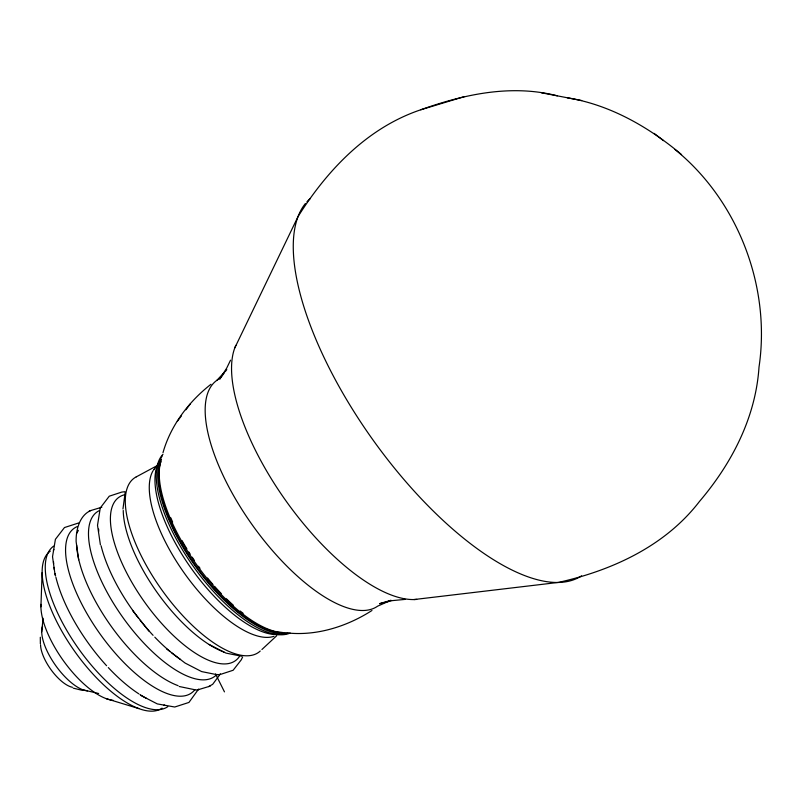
<?xml version="1.0" encoding="UTF-8"?>
<svg xmlns="http://www.w3.org/2000/svg" width="802" height="802" viewBox="0 0 802 802"><rect width="100%" height="100%" fill="white"/><g stroke="black" fill="none" stroke-linecap="round" stroke-linejoin="round"><path stroke-width="1.2" d="M40.912 606.813L42.125 572.608M41.714 631.886L43.087 618.222M40.311 637.239L40.371 643.806M125.152 492.588L122.957 509.009M162.986 452.679C170.676 425.461 188.821 401.531 210.966 384.278M242.645 656.938L241.242 659.866L233.131 670.261L220.56 674.382L217.342 674.763L201.623 671.585L185.082 663.053L166.555 648.858M198.545 689.139L188.931 702.442L174.746 707.013L157.312 703.915L140.661 695.334M77.884 531.425L78.335 530.333M230.545 360.178L226.745 368.028L219.708 379.115L223.958 373.401M234.826 347.827L298.013 216.61C327.316 170.014 367.406 127.708 420.779 109.774C464.298 94.185 511.556 84.06 557.35 95.819M53.353 550.413L53.955 549.56M220.43 673.86L212.68 684.317L208.63 686.592M154.255 469.17L153.763 469.842L158.535 463.416M225.372 371.496L226.786 369.592M185.904 409.802L190.214 404.007M177.352 421.301L181.533 415.707M76.591 533.41L77.303 532.458M225.402 371.196L216.921 380.288M276.69 635.745L261.913 649.51M371.958 610.492C346.494 626.843 315.106 636.648 284.72 632.638A110.024 43.699 54.5 0 1 196.57 564.628A110.024 43.699 54.5 0 1 161.483 459.466M136.3 476.849L156.049 466.223M90.826 510.513C79.318 515.465 75.819 530.423 76.13 541.661L78.666 559.796M390.063 600.678L377.652 606.152A138.606 55.047 54.5 0 1 250.595 522.533A138.606 55.047 54.5 0 1 218.796 379.115M464.428 96.581L420.779 109.774M179.187 686.492L196.119 690.001L199.076 689.449M89.313 510.974L101.834 507.215M390.935 600.257L379.526 603.685L392.268 600.628L405.261 599.375M197.623 689.89L210.144 686.131M163.608 705.349L164.61 705.058M78.656 522.964L64.471 527.546L55.408 539.315L52.531 556.688L55.117 575.114M413.962 599.555L558.352 582.432C612.137 570.392 665.179 546.112 699.494 501.43C731.795 463.436 755.684 417.541 759.013 367.055C770.963 286.785 738.161 200.711 674.983 149.483M125.052 491.696L121.834 492.067L109.262 496.197L100.26 507.967L97.513 525.29L100.39 544.758M567.425 97.834C610.011 104.761 648.918 127.077 681.56 154.606M541.4 92.781L581.711 100.541M241.613 656.236L225.984 653.099L209.041 644.427M82.476 690.392L73.253 688.156M82.937 689.82L98.676 693.499M106.285 698.672L138.906 708.597M654.121 133.383L663.465 140.641M132.51 610.382L148.961 631.124M215.537 673.991L224.47 691.875M194.806 689.81A101.112 40.16 54.5 0 1 100.721 634.893A101.112 40.16 54.5 0 1 77.223 526.593M216.941 674.362A101.112 40.16 54.5 0 1 123.638 618.532A101.112 40.16 54.5 0 1 99.057 510.734M239.367 656.597A100.33 39.849 54.5 0 1 143.588 600.688A100.33 39.849 54.5 0 1 125.473 494.553M260.229 651.034A107.037 42.516 54.5 0 1 161.603 589.6A107.037 42.516 54.5 0 1 136.27 476.849M162.064 708.146A96.37 38.275 54.5 0 1 74.837 651.585A96.37 38.275 54.5 0 1 50.315 551.114M167.808 706.642A98.476 39.118 54.5 0 1 78.666 648.838A98.476 39.118 54.5 0 1 53.614 546.162M273.953 636.317A103.659 41.173 54.5 0 1 186.214 575.766A103.659 41.173 54.5 0 1 153.122 470.634M279.557 634.402A107.037 42.516 54.5 0 1 191.287 568.418A107.037 42.516 54.5 0 1 158.154 463.807M290.164 633.029A110.024 43.699 54.5 0 1 193.573 566.763A110.024 43.699 54.5 0 1 162.976 454.293M288.209 633.139A110.024 43.699 54.5 0 1 195.006 565.741A110.024 43.699 54.5 0 1 162.194 456.067M416.669 599.405A159.929 63.518 54.5 0 1 285.823 500.689A159.929 63.518 54.5 0 1 235.868 345.351M581.57 575.826A232.42 92.31 54.5 0 1 378.945 448.138A232.42 92.31 54.5 0 1 305.382 203.558M306.935 201.773A232.42 92.31 54.5 0 1 310.284 198.545M72.441 687.284A29.614 11.759 54.5 0 1 51.769 670.723A29.614 11.759 54.5 0 1 40.571 644.888M87.518 690.873A41.052 16.301 54.5 0 1 55.037 664.647A41.052 16.301 54.5 0 1 42.556 626.282M113.132 700.316A65.092 25.854 54.5 0 1 65.533 663.615A65.092 25.854 54.5 0 1 40.972 604.337M282.414 632.437A108.46 43.077 54.5 0 1 195.518 565.39A108.46 43.077 54.5 0 1 160.931 461.711M146.576 698.412A101.112 40.16 54.5 0 1 139.949 694.572M138.826 693.85A101.112 40.16 54.5 0 1 108.31 667.585M106.586 665.72A101.112 40.16 54.5 0 1 55.919 577.35M55.619 576.067A101.112 40.16 54.5 0 1 55.067 573.53M54.376 569.801A101.112 40.16 54.5 0 1 54.025 567.385M53.644 563.886A101.112 40.16 54.5 0 1 53.493 561.641M178.094 685.66A101.112 40.16 54.5 0 1 76.621 545.129M223.999 652.066A100.33 39.849 54.5 0 1 123.237 510.483M180.56 659.515A100.33 39.849 54.5 0 1 171.919 653.028M169.984 651.424A100.33 39.849 54.5 0 1 154.806 637.149M153.082 635.324A100.33 39.849 54.5 0 1 140.15 620.267M138.616 618.292A100.33 39.849 54.5 0 1 101.092 545.791M98.746 531.305A100.33 39.849 54.5 0 1 98.636 529.119M243.146 613.34A108.46 43.077 54.5 0 1 240.179 611.014M233.252 605.149A108.46 43.077 54.5 0 1 226.405 598.763M221.272 593.58A108.46 43.077 54.5 0 1 214.555 586.302M212.981 584.508A108.46 43.077 54.5 0 1 207.517 577.991M199.959 568.237A108.46 43.077 54.5 0 1 198.505 566.262M194.274 560.247A108.46 43.077 54.5 0 1 192.199 557.179M190.174 554.082A108.46 43.077 54.5 0 1 188.841 552.007M186.896 548.879A108.46 43.077 54.5 0 1 182.004 540.558M172.651 522.072A108.46 43.077 54.5 0 1 170.806 517.821"/></g></svg>
